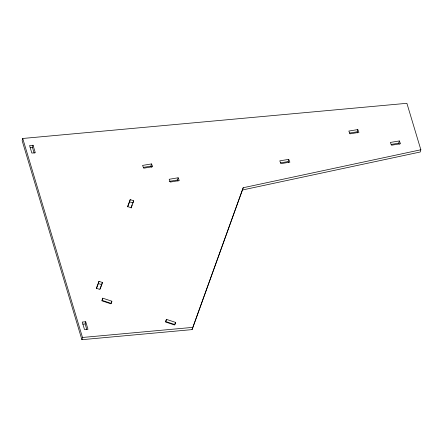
<?xml version="1.0" encoding="UTF-8"?>
<svg xmlns="http://www.w3.org/2000/svg" width="443" height="443" viewBox="0 0 443 443"><rect width="100%" height="100%" fill="white"/><g stroke="black" fill="none" stroke-linecap="round" stroke-linejoin="round"><path stroke-width="0.66" d="M22.731 138.471L22.15 140.691L81.905 339.692L192.057 329.609L243.207 187.732L420.85 149.773L406.895 103.308L22.731 138.471L82.487 337.472L81.905 339.692M34.155 153.095L32.461 147.464L33.048 145.243L29.587 145.559L31.841 153.068L35.302 152.752L33.048 145.243M86.822 329.598L85.134 323.96L85.715 321.745L82.254 322.061L84.513 329.57L87.969 329.254L85.715 321.745M98.39 283.553L98.972 281.333L102.394 282.473L101.812 284.688L98.39 283.553L96.469 288.587M102.77 298.183L102.189 300.404L111.287 303.427L111.869 301.212L102.77 298.183L101.779 300.786L110.872 303.815L111.869 301.212M129.627 201.847L130.209 199.627L133.625 200.762L133.044 202.983L129.627 201.847L127.7 206.881M151.412 167.255L150.952 166.142L151.534 163.921L142.563 165.416L143.709 168.202L152.68 166.706L151.534 163.921M178.014 181.115L177.554 180.002L178.136 177.781L169.171 179.277L170.317 182.062L179.282 180.567L178.136 177.781M166.43 319.364L165.848 321.585L174.946 324.608L175.528 322.388L166.43 319.364L165.438 321.967L174.531 324.99L175.528 322.388M192.057 329.609L243.207 187.732M288.615 162.697L288.155 161.584L288.736 159.364L279.771 160.859L280.917 163.644L289.883 162.149L288.736 159.364M357.667 132.911L357.208 131.792L357.794 129.577L348.824 131.067L349.97 133.852L358.935 132.363L357.794 129.577M399.221 144.28L398.761 143.167L399.342 140.946L390.377 142.441L391.518 145.226L400.489 143.731L399.342 140.946M420.85 149.773L420.269 151.993L242.626 189.953M98.972 281.333L96.325 288.26L99.747 289.395L102.394 282.473M130.209 199.627L127.562 206.549L130.978 207.689L133.625 200.762M100.129 289.096L101.569 285.32M131.122 208.016L132.324 204.871M143.266 167.421L150.952 166.142M349.521 133.077L357.208 131.792M169.226 181.386L177.554 180.002M280.469 162.863L288.155 161.584M391.075 144.446L398.761 143.167M30.157 147.674L32.461 147.464M82.824 324.176L85.134 323.96M82.487 337.472L192.639 327.388"/></g></svg>
